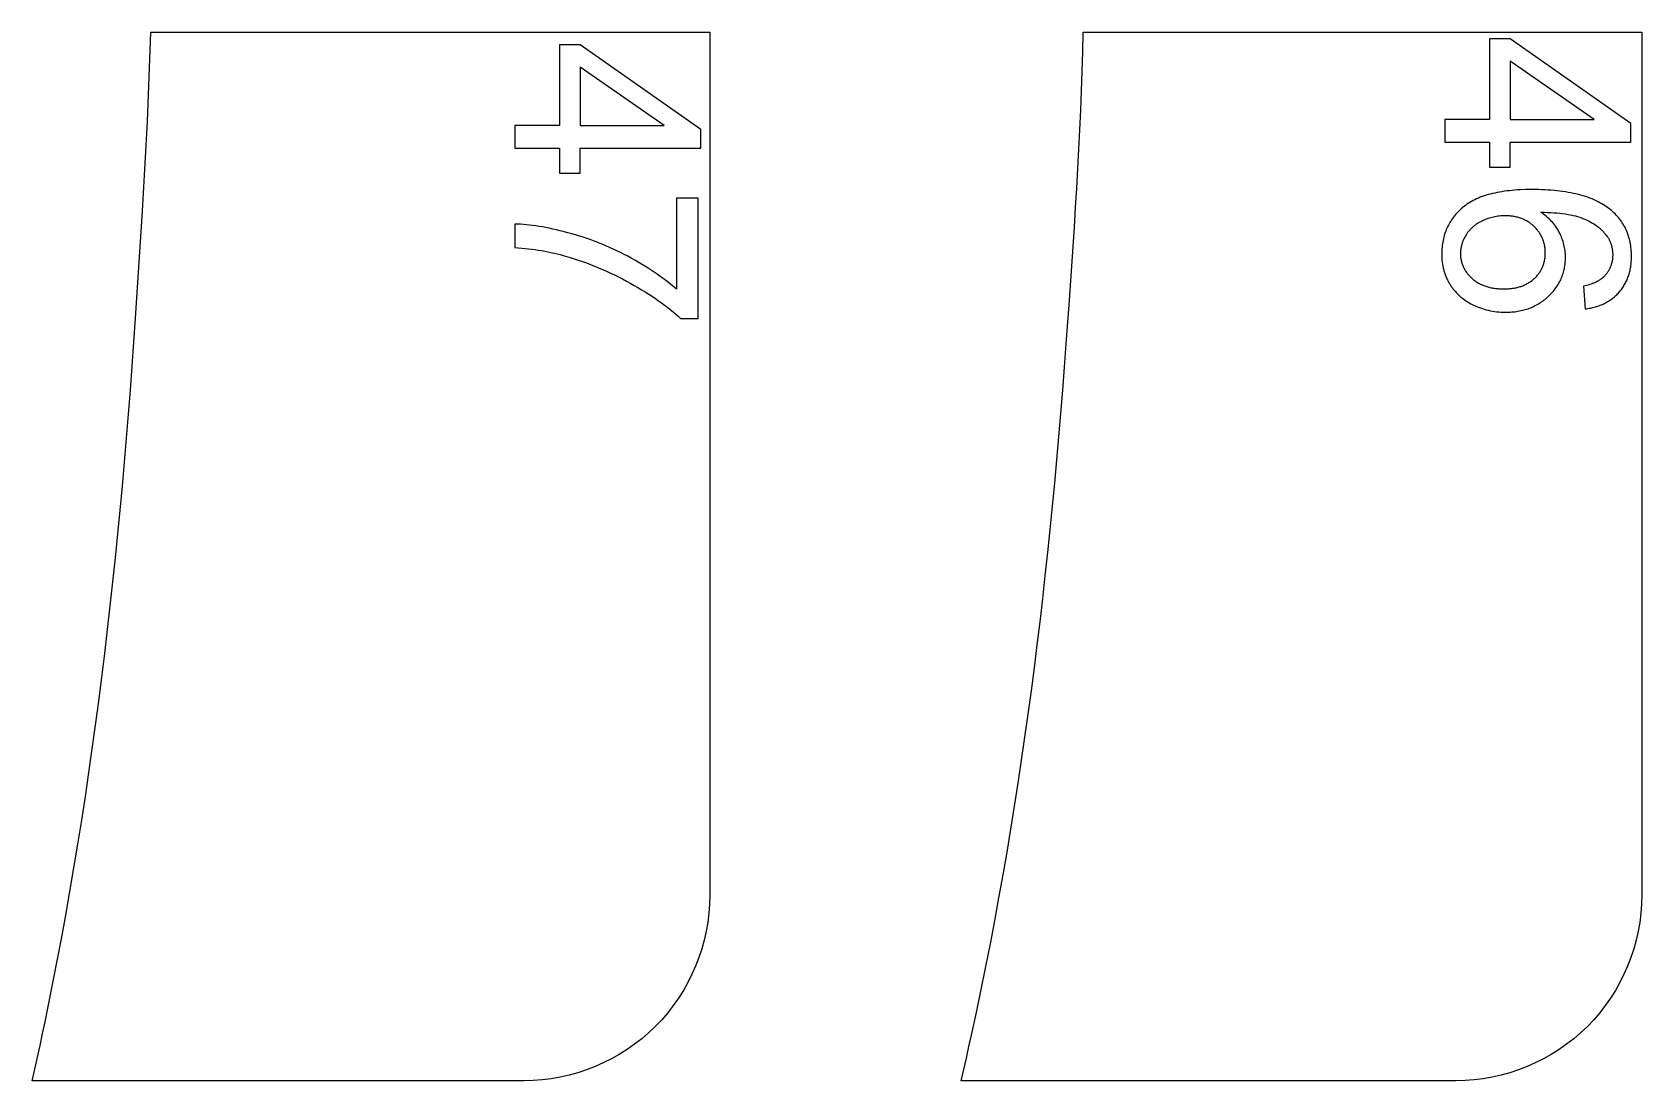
# Model space of a CAD drawing. Extents: x -8894 to -3022, y 6798 to 8329.
# Drawn here: x -6778.5 to -6345.7, y 7238.9 to 7520.9 of the extents above; entities that cross this region are included whole.
import ezdxf

# ---------------------------------------------------------------- set-up
doc = ezdxf.new("R2010")
doc.units = 0
doc.layers.add('LAYER_03', color=7, linetype='CONTINUOUS')
doc.layers.add('STEVILKE', color=7, linetype='CONTINUOUS')

msp = doc.modelspace()

# ---------------------------------------------------------------- linework, layer by layer
at = {"layer": 'LAYER_03'}
for points in [[(-6646.34, 7238.88), (-6778.54, 7238.88), (-6777.83, 7242.05), (-6777.13, 7245.23), (-6776.44, 7248.4), (-6775.76, 7251.58), (-6775.09, 7254.76), (-6774.43, 7257.94), (-6773.78, 7261.12), (-6773.14, 7264.3), (-6772.51, 7267.48), (-6771.89, 7270.66), (-6770.69, 7277.03), (-6769.52, 7283.41), (-6768.39, 7289.79), (-6767.3, 7296.17), (-6766.25, 7302.56), (-6765.23, 7308.95), (-6764.25, 7315.35), (-6763.3, 7321.75), (-6762.38, 7328.15), (-6761.5, 7334.56), (-6760.65, 7340.97), (-6759.83, 7347.38), (-6759.04, 7353.8), (-6758.27, 7360.22), (-6757.54, 7366.64), (-6756.84, 7373.07), (-6756.16, 7379.5), (-6755.51, 7385.94), (-6754.89, 7392.37), (-6754.29, 7398.81), (-6753.71, 7405.25), (-6753.17, 7411.7), (-6752.64, 7418.14), (-6752.13, 7424.59), (-6751.65, 7431.04), (-6751.19, 7437.5), (-6750.75, 7443.96), (-6750.12, 7453.56), (-6749.49, 7463.17), (-6748.89, 7472.79), (-6748.6, 7477.59), (-6748.32, 7482.4), (-6748.06, 7487.21), (-6747.81, 7492.01), (-6747.57, 7496.82), (-6747.35, 7501.63), (-6747.14, 7506.44), (-6746.96, 7511.25), (-6746.79, 7516.07), (-6746.65, 7520.88), (-6596.34, 7520.88), (-6596.34, 7288.88, -0.414214)], [(-6395.73, 7238.88), (-6528.76, 7238.88), (-6528.05, 7241.94), (-6527.35, 7245.01), (-6526.66, 7248.08), (-6525.98, 7251.15), (-6524.65, 7257.29), (-6523.36, 7263.43), (-6522.11, 7269.58), (-6520.9, 7275.74), (-6519.72, 7281.9), (-6518.58, 7288.06), (-6517.48, 7294.23), (-6516.42, 7300.4), (-6515.38, 7306.57), (-6514.38, 7312.75), (-6513.42, 7318.94), (-6512.49, 7325.12), (-6511.59, 7331.31), (-6510.72, 7337.51), (-6509.88, 7343.71), (-6509.07, 7349.91), (-6508.29, 7356.11), (-6507.54, 7362.32), (-6506.81, 7368.53), (-6506.12, 7374.75), (-6505.45, 7380.96), (-6504.8, 7387.18), (-6504.18, 7393.41), (-6503.59, 7399.63), (-6503.02, 7405.86), (-6502.47, 7412.09), (-6501.95, 7418.33), (-6501.44, 7424.57), (-6500.96, 7430.8), (-6500.5, 7437.05), (-6499.74, 7447.52), (-6499.01, 7457.99), (-6498.65, 7463.22), (-6498.31, 7468.46), (-6497.98, 7473.7), (-6497.66, 7478.94), (-6497.36, 7484.18), (-6497.08, 7489.42), (-6496.82, 7494.66), (-6496.58, 7499.9), (-6496.37, 7505.14), (-6496.19, 7510.39), (-6496.03, 7515.63), (-6495.9, 7520.88), (-6345.73, 7520.88), (-6345.73, 7288.88, -0.414214)]]:
    msp.add_lwpolyline(points, format="xyb", close=True, dxfattribs=at)
at = {"layer": 'STEVILKE'}
for p, q in [((-6387.83, 7470.48), (-6388.2, 7470.32)), ((-6387.46, 7470.62), (-6387.83, 7470.48)), ((-6387.09, 7470.75), (-6387.46, 7470.62)), ((-6386.72, 7470.87), (-6387.09, 7470.75)), ((-6386.35, 7470.98), (-6386.72, 7470.87)), ((-6385.97, 7471.08), (-6386.35, 7470.98)), ((-6385.59, 7471.17), (-6385.97, 7471.08)), ((-6385.21, 7471.25), (-6385.59, 7471.17)), ((-6384.83, 7471.32), (-6385.21, 7471.25)), ((-6384.45, 7471.37), (-6384.83, 7471.32)), ((-6384.06, 7471.42), (-6384.45, 7471.37)), ((-6383.67, 7471.46), (-6384.06, 7471.42)), ((-6383.28, 7471.48), (-6383.67, 7471.46)), ((-6382.89, 7471.5), (-6383.28, 7471.48)), ((-6382.49, 7471.51), (-6382.89, 7471.5)), ((-6382.19, 7471.5), (-6382.49, 7471.51)), ((-6381.9, 7471.49), (-6382.19, 7471.5)), ((-6381.6, 7471.48), (-6381.9, 7471.49)), ((-6381.31, 7471.46), (-6381.6, 7471.48)), ((-6381.03, 7471.44), (-6381.31, 7471.46)), ((-6380.74, 7471.4), (-6381.03, 7471.44)), ((-6380.46, 7471.37), (-6380.74, 7471.4)), ((-6380.19, 7471.32), (-6380.46, 7471.37)), ((-6379.92, 7471.28), (-6380.19, 7471.32)), ((-6379.65, 7471.22), (-6379.92, 7471.28)), ((-6379.39, 7471.16), (-6379.65, 7471.22)), ((-6379.12, 7471.1), (-6379.39, 7471.16)), ((-6378.87, 7471.03), (-6379.12, 7471.1)), ((-6378.61, 7470.95), (-6378.87, 7471.03)), ((-6378.36, 7470.87), (-6378.61, 7470.95)), ((-6378.12, 7470.78), (-6378.36, 7470.87)), ((-6377.87, 7470.69), (-6378.12, 7470.78)), ((-6377.64, 7470.59), (-6377.87, 7470.69)), ((-6377.4, 7470.48), (-6377.64, 7470.59)), ((-6377.17, 7470.37), (-6377.4, 7470.48)), ((-6376.94, 7470.26), (-6377.17, 7470.37)), ((-6393.16, 7466.09), (-6393.33, 7465.78)), ((-6392.97, 7466.39), (-6393.16, 7466.09)), ((-6392.88, 7466.54), (-6392.97, 7466.39)), ((-6392.78, 7466.69), (-6392.88, 7466.54)), ((-6392.68, 7466.84), (-6392.78, 7466.69)), ((-6392.57, 7466.98), (-6392.68, 7466.84)), ((-6392.47, 7467.12), (-6392.57, 7466.98)), ((-6392.36, 7467.26), (-6392.47, 7467.12)), ((-6392.24, 7467.4), (-6392.36, 7467.26)), ((-6392.13, 7467.54), (-6392.24, 7467.4)), ((-6392.01, 7467.67), (-6392.13, 7467.54)), ((-6391.89, 7467.8), (-6392.01, 7467.67)), ((-6391.77, 7467.93), (-6391.89, 7467.8)), ((-6391.64, 7468.06), (-6391.77, 7467.93)), ((-6391.51, 7468.18), (-6391.64, 7468.06)), ((-6391.38, 7468.31), (-6391.51, 7468.18)), ((-6391.25, 7468.43), (-6391.38, 7468.31)), ((-6391.11, 7468.54), (-6391.25, 7468.43)), ((-6390.97, 7468.66), (-6391.11, 7468.54)), ((-6390.83, 7468.78), (-6390.97, 7468.66)), ((-6390.69, 7468.89), (-6390.83, 7468.78)), ((-6390.54, 7469), (-6390.69, 7468.89)), ((-6390.39, 7469.11), (-6390.54, 7469)), ((-6390.24, 7469.21), (-6390.39, 7469.11)), ((-6389.92, 7469.42), (-6390.24, 7469.21)), ((-6389.6, 7469.62), (-6389.92, 7469.42)), ((-6389.26, 7469.81), (-6389.6, 7469.62)), ((-6388.92, 7469.99), (-6389.26, 7469.81)), ((-6388.56, 7470.16), (-6388.92, 7469.99)), ((-6388.2, 7470.32), (-6388.56, 7470.16)), ((-6376.72, 7470.14), (-6376.94, 7470.26)), ((-6376.5, 7470.01), (-6376.72, 7470.14)), ((-6376.28, 7469.88), (-6376.5, 7470.01)), ((-6376.06, 7469.74), (-6376.28, 7469.88)), ((-6375.85, 7469.59), (-6376.06, 7469.74)), ((-6375.65, 7469.44), (-6375.85, 7469.59)), ((-6375.45, 7469.29), (-6375.65, 7469.44)), ((-6375.25, 7469.13), (-6375.45, 7469.29)), ((-6375.05, 7468.96), (-6375.25, 7469.13)), ((-6374.86, 7468.79), (-6375.05, 7468.96)), ((-6374.67, 7468.61), (-6374.86, 7468.79)), ((-6374.49, 7468.43), (-6374.67, 7468.61)), ((-6374.31, 7468.24), (-6374.49, 7468.43)), ((-6374.14, 7468.05), (-6374.31, 7468.24)), ((-6373.97, 7467.86), (-6374.14, 7468.05)), ((-6373.81, 7467.67), (-6373.97, 7467.86)), ((-6373.66, 7467.48), (-6373.81, 7467.67)), ((-6373.51, 7467.28), (-6373.66, 7467.48)), ((-6373.37, 7467.08), (-6373.51, 7467.28)), ((-6373.23, 7466.88), (-6373.37, 7467.08)), ((-6373.1, 7466.67), (-6373.23, 7466.88)), ((-6372.97, 7466.47), (-6373.1, 7466.67)), ((-6372.85, 7466.26), (-6372.97, 7466.47)), ((-6372.74, 7466.05), (-6372.85, 7466.26)), ((-6372.63, 7465.83), (-6372.74, 7466.05)), ((-6394.47, 7461.98), (-6394.48, 7461.81)), ((-6394.48, 7461.81), (-6394.48, 7461.65)), ((-6394.45, 7462.14), (-6394.47, 7461.98)), ((-6394.44, 7462.3), (-6394.45, 7462.14)), ((-6394.42, 7462.47), (-6394.44, 7462.3)), ((-6394.4, 7462.63), (-6394.42, 7462.47)), ((-6394.37, 7462.79), (-6394.4, 7462.63)), ((-6394.34, 7462.95), (-6394.37, 7462.79)), ((-6394.31, 7463.11), (-6394.34, 7462.95)), ((-6394.28, 7463.28), (-6394.31, 7463.11)), ((-6394.24, 7463.44), (-6394.28, 7463.28)), ((-6394.2, 7463.6), (-6394.24, 7463.44)), ((-6394.16, 7463.75), (-6394.2, 7463.6)), ((-6394.11, 7463.91), (-6394.16, 7463.75)), ((-6394.06, 7464.07), (-6394.11, 7463.91)), ((-6394.01, 7464.23), (-6394.06, 7464.07)), ((-6393.96, 7464.39), (-6394.01, 7464.23)), ((-6393.9, 7464.54), (-6393.96, 7464.39)), ((-6393.77, 7464.86), (-6393.9, 7464.54)), ((-6393.64, 7465.17), (-6393.77, 7464.86)), ((-6393.49, 7465.48), (-6393.64, 7465.17)), ((-6393.33, 7465.78), (-6393.49, 7465.48)), ((-6372.53, 7465.62), (-6372.63, 7465.83)), ((-6372.43, 7465.4), (-6372.53, 7465.62)), ((-6372.34, 7465.17), (-6372.43, 7465.4)), ((-6372.26, 7464.95), (-6372.34, 7465.17)), ((-6372.18, 7464.72), (-6372.26, 7464.95)), ((-6372.11, 7464.49), (-6372.18, 7464.72)), ((-6372.04, 7464.26), (-6372.11, 7464.49)), ((-6371.98, 7464.03), (-6372.04, 7464.26)), ((-6371.92, 7463.79), (-6371.98, 7464.03)), ((-6371.87, 7463.55), (-6371.92, 7463.79)), ((-6371.83, 7463.31), (-6371.87, 7463.55)), ((-6371.79, 7463.07), (-6371.83, 7463.31)), ((-6371.76, 7462.82), (-6371.79, 7463.07)), ((-6371.74, 7462.57), (-6371.76, 7462.82)), ((-6371.71, 7462.32), (-6371.74, 7462.57)), ((-6371.7, 7462.07), (-6371.71, 7462.32)), ((-6371.69, 7461.81), (-6371.7, 7462.07)), ((-6371.69, 7461.55), (-6371.69, 7461.81)), ((-6394.48, 7461.65), (-6394.49, 7461.48)), ((-6394.49, 7461.48), (-6394.49, 7461.31)), ((-6394.49, 7461.31), (-6394.49, 7461.07)), ((-6394.49, 7461.07), (-6394.48, 7460.83)), ((-6394.48, 7460.83), (-6394.46, 7460.6)), ((-6394.46, 7460.6), (-6394.44, 7460.36)), ((-6394.44, 7460.36), (-6394.41, 7460.13)), ((-6394.41, 7460.13), (-6394.38, 7459.9)), ((-6394.38, 7459.9), (-6394.34, 7459.67)), ((-6394.34, 7459.67), (-6394.29, 7459.44)), ((-6394.29, 7459.44), (-6394.24, 7459.22)), ((-6394.24, 7459.22), (-6394.18, 7458.99)), ((-6394.18, 7458.99), (-6394.12, 7458.77)), ((-6394.12, 7458.77), (-6394.05, 7458.55)), ((-6394.05, 7458.55), (-6393.97, 7458.34)), ((-6393.97, 7458.34), (-6393.89, 7458.12)), ((-6393.89, 7458.12), (-6393.8, 7457.91)), ((-6393.8, 7457.91), (-6393.71, 7457.7)), ((-6393.71, 7457.7), (-6393.61, 7457.49)), ((-6393.61, 7457.49), (-6393.5, 7457.29)), ((-6372.63, 7457.29), (-6372.53, 7457.5)), ((-6372.53, 7457.5), (-6372.43, 7457.72)), ((-6372.43, 7457.72), (-6372.34, 7457.94)), ((-6372.34, 7457.94), (-6372.26, 7458.16)), ((-6372.26, 7458.16), (-6372.18, 7458.38)), ((-6372.18, 7458.38), (-6372.11, 7458.61)), ((-6372.11, 7458.61), (-6372.04, 7458.84)), ((-6372.04, 7458.84), (-6371.98, 7459.07)), ((-6371.98, 7459.07), (-6371.92, 7459.31)), ((-6371.92, 7459.31), (-6371.87, 7459.55)), ((-6371.87, 7459.55), (-6371.83, 7459.79)), ((-6371.83, 7459.79), (-6371.79, 7460.03)), ((-6371.79, 7460.03), (-6371.76, 7460.28)), ((-6371.76, 7460.28), (-6371.74, 7460.53)), ((-6371.74, 7460.53), (-6371.71, 7460.78)), ((-6371.71, 7460.78), (-6371.7, 7461.04)), ((-6371.7, 7461.04), (-6371.69, 7461.29)), ((-6371.69, 7461.29), (-6371.69, 7461.55)), ((-6393.5, 7457.29), (-6393.38, 7457.09)), ((-6393.38, 7457.09), (-6393.27, 7456.88)), ((-6393.27, 7456.88), (-6393.14, 7456.69)), ((-6393.14, 7456.69), (-6393.01, 7456.49)), ((-6393.01, 7456.49), (-6392.87, 7456.29)), ((-6392.87, 7456.29), (-6392.73, 7456.1)), ((-6392.73, 7456.1), (-6392.58, 7455.91)), ((-6392.58, 7455.91), (-6392.42, 7455.72)), ((-6392.42, 7455.72), (-6392.26, 7455.53)), ((-6392.26, 7455.53), (-6392.09, 7455.35)), ((-6392.09, 7455.35), (-6391.91, 7455.17)), ((-6391.91, 7455.17), (-6391.73, 7454.99)), ((-6391.73, 7454.99), (-6391.55, 7454.81)), ((-6391.55, 7454.81), (-6391.35, 7454.63)), ((-6391.35, 7454.63), (-6391.16, 7454.46)), ((-6391.16, 7454.46), (-6390.95, 7454.3)), ((-6390.95, 7454.3), (-6390.75, 7454.14)), ((-6390.75, 7454.14), (-6390.54, 7453.98)), ((-6390.54, 7453.98), (-6390.32, 7453.83)), ((-6390.32, 7453.83), (-6390.1, 7453.68)), ((-6390.1, 7453.68), (-6389.88, 7453.55)), ((-6389.88, 7453.55), (-6389.65, 7453.41)), ((-6389.65, 7453.41), (-6389.41, 7453.28)), ((-6389.41, 7453.28), (-6389.18, 7453.16)), ((-6389.18, 7453.16), (-6388.93, 7453.04)), ((-6388.93, 7453.04), (-6388.69, 7452.93)), ((-6377.22, 7452.92), (-6376.98, 7453.03)), ((-6376.98, 7453.03), (-6376.75, 7453.14)), ((-6376.75, 7453.14), (-6376.52, 7453.27)), ((-6376.52, 7453.27), (-6376.3, 7453.39)), ((-6376.3, 7453.39), (-6376.08, 7453.52)), ((-6376.08, 7453.52), (-6375.87, 7453.66)), ((-6375.87, 7453.66), (-6375.66, 7453.81)), ((-6375.66, 7453.81), (-6375.45, 7453.95)), ((-6375.45, 7453.95), (-6375.25, 7454.11)), ((-6375.25, 7454.11), (-6375.05, 7454.27)), ((-6375.05, 7454.27), (-6374.86, 7454.43)), ((-6374.86, 7454.43), (-6374.67, 7454.6)), ((-6374.67, 7454.6), (-6374.49, 7454.77)), ((-6374.49, 7454.77), (-6374.31, 7454.95)), ((-6374.31, 7454.95), (-6374.14, 7455.13)), ((-6374.14, 7455.13), (-6373.97, 7455.31)), ((-6373.97, 7455.31), (-6373.81, 7455.5)), ((-6373.81, 7455.5), (-6373.66, 7455.69)), ((-6373.66, 7455.69), (-6373.51, 7455.88)), ((-6373.51, 7455.88), (-6373.37, 7456.07)), ((-6373.37, 7456.07), (-6373.23, 7456.27)), ((-6373.23, 7456.27), (-6373.1, 7456.47)), ((-6373.1, 7456.47), (-6372.97, 7456.67)), ((-6372.97, 7456.67), (-6372.85, 7456.87)), ((-6372.85, 7456.87), (-6372.74, 7457.08)), ((-6372.74, 7457.08), (-6372.63, 7457.29)), ((-6388.69, 7452.93), (-6388.44, 7452.83)), ((-6388.44, 7452.83), (-6388.18, 7452.72)), ((-6388.18, 7452.72), (-6387.92, 7452.63)), ((-6387.92, 7452.63), (-6387.66, 7452.54)), ((-6387.66, 7452.54), (-6387.39, 7452.45)), ((-6387.39, 7452.45), (-6387.12, 7452.37)), ((-6387.12, 7452.37), (-6386.84, 7452.3)), ((-6386.84, 7452.3), (-6386.56, 7452.23)), ((-6386.56, 7452.23), (-6386.27, 7452.17)), ((-6386.27, 7452.17), (-6385.98, 7452.11)), ((-6385.98, 7452.11), (-6385.68, 7452.06)), ((-6385.68, 7452.06), (-6385.39, 7452.01)), ((-6385.39, 7452.01), (-6385.08, 7451.97)), ((-6385.08, 7451.97), (-6384.77, 7451.94)), ((-6384.77, 7451.94), (-6384.46, 7451.91)), ((-6384.46, 7451.91), (-6384.14, 7451.88)), ((-6384.14, 7451.88), (-6383.82, 7451.86)), ((-6383.82, 7451.86), (-6383.5, 7451.85)), ((-6383.5, 7451.85), (-6382.83, 7451.84)), ((-6382.83, 7451.84), (-6382.19, 7451.85)), ((-6382.19, 7451.85), (-6381.88, 7451.86)), ((-6381.88, 7451.86), (-6381.57, 7451.88)), ((-6381.57, 7451.88), (-6381.27, 7451.91)), ((-6381.27, 7451.91), (-6380.97, 7451.94)), ((-6380.97, 7451.94), (-6380.67, 7451.97)), ((-6380.67, 7451.97), (-6380.38, 7452.01)), ((-6380.38, 7452.01), (-6380.09, 7452.06)), ((-6380.09, 7452.06), (-6379.81, 7452.11)), ((-6379.81, 7452.11), (-6379.53, 7452.17)), ((-6379.53, 7452.17), (-6379.26, 7452.23)), ((-6379.26, 7452.23), (-6378.99, 7452.3)), ((-6378.99, 7452.3), (-6378.72, 7452.37)), ((-6378.72, 7452.37), (-6378.46, 7452.45)), ((-6378.46, 7452.45), (-6378.2, 7452.53)), ((-6378.2, 7452.53), (-6377.95, 7452.62)), ((-6377.95, 7452.62), (-6377.7, 7452.71)), ((-6377.7, 7452.71), (-6377.46, 7452.81)), ((-6377.46, 7452.81), (-6377.22, 7452.92))]:
    msp.add_line(p, q, dxfattribs=at)
for points in [[(-6398.68, 7497.44), (-6398.68, 7491.31), (-6386.72, 7491.31), (-6386.72, 7484.56), (-6381.1, 7484.56), (-6381.1, 7491.31), (-6348.72, 7491.31), (-6348.72, 7496.32), (-6381.1, 7519.12), (-6386.72, 7519.12), (-6386.72, 7497.44)], [(-6648.75, 7495.83), (-6648.75, 7489.7), (-6636.79, 7489.7), (-6636.79, 7482.95), (-6631.17, 7482.95), (-6631.17, 7489.7), (-6598.79, 7489.7), (-6598.79, 7494.71), (-6631.17, 7517.51), (-6636.79, 7517.51), (-6636.79, 7495.83)], [(-6631.17, 7495.83), (-6608.64, 7495.83), (-6631.17, 7511.48)], [(-6381.1, 7497.44), (-6358.57, 7497.44), (-6381.1, 7513.09)], [(-6604.21, 7443.92), (-6599.44, 7443.92), (-6599.44, 7476.27), (-6605.33, 7476.27), (-6605.33, 7451.8), (-6606.01, 7452.38), (-6606.7, 7452.95), (-6607.41, 7453.53), (-6608.14, 7454.1), (-6608.89, 7454.66), (-6609.66, 7455.22), (-6610.45, 7455.78), (-6611.26, 7456.33), (-6612.09, 7456.88), (-6612.93, 7457.43), (-6613.8, 7457.97), (-6614.68, 7458.5), (-6615.58, 7459.03), (-6616.5, 7459.56), (-6617.44, 7460.09), (-6618.4, 7460.61), (-6619.38, 7461.12), (-6620.35, 7461.61), (-6621.33, 7462.09), (-6622.32, 7462.56), (-6623.31, 7463.01), (-6624.3, 7463.44), (-6625.3, 7463.86), (-6626.31, 7464.27), (-6627.32, 7464.66), (-6628.33, 7465.03), (-6629.35, 7465.39), (-6630.37, 7465.73), (-6631.4, 7466.06), (-6632.43, 7466.38), (-6633.47, 7466.68), (-6634.51, 7466.96), (-6635.54, 7467.23), (-6636.56, 7467.48), (-6637.55, 7467.72), (-6638.53, 7467.94), (-6639.49, 7468.14), (-6640.43, 7468.33), (-6641.34, 7468.5), (-6642.24, 7468.65), (-6643.13, 7468.79), (-6643.99, 7468.91), (-6644.83, 7469.01), (-6645.65, 7469.1), (-6646.46, 7469.17), (-6647.24, 7469.22), (-6648.01, 7469.26), (-6648.75, 7469.28), (-6648.75, 7462.98), (-6647.83, 7462.91), (-6646.91, 7462.83), (-6646, 7462.74), (-6645.1, 7462.64), (-6644.21, 7462.53), (-6643.32, 7462.4), (-6642.45, 7462.27), (-6641.59, 7462.13), (-6640.74, 7461.98), (-6639.89, 7461.82), (-6639.06, 7461.64), (-6638.23, 7461.46), (-6637.41, 7461.27), (-6636.61, 7461.06), (-6635.81, 7460.85), (-6633.91, 7460.3), (-6632.8, 7459.95), (-6631.7, 7459.59), (-6630.6, 7459.21), (-6629.51, 7458.82), (-6628.41, 7458.41), (-6627.33, 7457.98), (-6626.24, 7457.53), (-6625.16, 7457.07), (-6624.09, 7456.6), (-6623.01, 7456.1), (-6621.94, 7455.59), (-6620.88, 7455.06), (-6619.82, 7454.52), (-6618.76, 7453.96), (-6617.71, 7453.38), (-6616.67, 7452.79), (-6615.65, 7452.21), (-6614.67, 7451.62), (-6613.7, 7451.03), (-6612.77, 7450.44), (-6611.86, 7449.85), (-6610.98, 7449.26), (-6610.12, 7448.67), (-6609.29, 7448.08), (-6608.49, 7447.49), (-6607.71, 7446.9), (-6606.96, 7446.3), (-6606.23, 7445.71), (-6605.53, 7445.11), (-6604.86, 7444.52)], [(-6360.95, 7446.45), (-6360.59, 7446.5), (-6360.23, 7446.56), (-6359.88, 7446.62), (-6359.53, 7446.69), (-6359.19, 7446.76), (-6358.86, 7446.84), (-6358.52, 7446.93), (-6358.2, 7447.02), (-6357.87, 7447.12), (-6357.56, 7447.22), (-6357.24, 7447.33), (-6356.94, 7447.44), (-6356.63, 7447.56), (-6356.34, 7447.69), (-6356.04, 7447.82), (-6355.75, 7447.96), (-6355.47, 7448.1), (-6355.19, 7448.25), (-6354.92, 7448.41), (-6354.65, 7448.57), (-6354.39, 7448.74), (-6354.13, 7448.91), (-6353.88, 7449.09), (-6353.63, 7449.28), (-6353.39, 7449.47), (-6353.15, 7449.66), (-6352.91, 7449.87), (-6352.68, 7450.08), (-6352.46, 7450.29), (-6352.24, 7450.51), (-6352.03, 7450.74), (-6351.82, 7450.97), (-6351.61, 7451.21), (-6351.42, 7451.45), (-6351.23, 7451.7), (-6351.04, 7451.95), (-6350.87, 7452.2), (-6350.69, 7452.46), (-6350.53, 7452.72), (-6350.37, 7452.99), (-6350.22, 7453.26), (-6350.07, 7453.53), (-6349.94, 7453.81), (-6349.8, 7454.09), (-6349.68, 7454.38), (-6349.56, 7454.67), (-6349.45, 7454.97), (-6349.34, 7455.27), (-6349.24, 7455.57), (-6349.14, 7455.88), (-6349.06, 7456.19), (-6348.98, 7456.51), (-6348.9, 7456.83), (-6348.83, 7457.16), (-6348.77, 7457.49), (-6348.72, 7457.82), (-6348.67, 7458.16), (-6348.63, 7458.5), (-6348.59, 7458.84), (-6348.56, 7459.19), (-6348.54, 7459.55), (-6348.52, 7459.9), (-6348.52, 7460.27), (-6348.51, 7460.63), (-6348.52, 7461.12), (-6348.53, 7461.61), (-6348.56, 7462.09), (-6348.6, 7462.56), (-6348.65, 7463.03), (-6348.71, 7463.48), (-6348.79, 7463.94), (-6348.87, 7464.38), (-6348.96, 7464.83), (-6349.07, 7465.26), (-6349.19, 7465.69), (-6349.32, 7466.11), (-6349.46, 7466.52), (-6349.61, 7466.93), (-6349.77, 7467.33), (-6349.94, 7467.73), (-6350.13, 7468.12), (-6350.32, 7468.5), (-6350.53, 7468.88), (-6350.75, 7469.25), (-6350.98, 7469.62), (-6351.22, 7469.98), (-6351.47, 7470.33), (-6351.73, 7470.67), (-6352.01, 7471.01), (-6352.29, 7471.35), (-6352.59, 7471.67), (-6352.9, 7471.99), (-6353.21, 7472.31), (-6353.54, 7472.61), (-6353.89, 7472.92), (-6354.24, 7473.21), (-6354.66, 7473.54), (-6355.09, 7473.86), (-6355.54, 7474.17), (-6356.01, 7474.46), (-6356.49, 7474.75), (-6356.98, 7475.03), (-6357.49, 7475.3), (-6358.02, 7475.55), (-6358.56, 7475.8), (-6359.12, 7476.03), (-6359.69, 7476.26), (-6360.28, 7476.47), (-6360.89, 7476.67), (-6361.51, 7476.87), (-6362.14, 7477.05), (-6362.79, 7477.22), (-6363.46, 7477.39), (-6364.14, 7477.54), (-6364.84, 7477.68), (-6365.55, 7477.81), (-6366.28, 7477.93), (-6367.02, 7478.04), (-6367.78, 7478.14), (-6368.55, 7478.23), (-6369.34, 7478.31), (-6370.15, 7478.37), (-6370.97, 7478.43), (-6371.8, 7478.48), (-6372.65, 7478.51), (-6373.52, 7478.54), (-6374.4, 7478.56), (-6375.3, 7478.56), (-6376.89, 7478.54), (-6378.43, 7478.49), (-6379.17, 7478.44), (-6379.9, 7478.39), (-6380.62, 7478.33), (-6381.32, 7478.26), (-6382.01, 7478.18), (-6382.68, 7478.09), (-6383.34, 7477.99), (-6383.99, 7477.88), (-6384.62, 7477.76), (-6385.23, 7477.63), (-6385.84, 7477.5), (-6386.43, 7477.35), (-6387, 7477.2), (-6387.56, 7477.03), (-6388.1, 7476.85), (-6388.64, 7476.67), (-6389.15, 7476.48), (-6389.65, 7476.27), (-6390.14, 7476.06), (-6390.62, 7475.84), (-6391.08, 7475.61), (-6391.52, 7475.37), (-6391.95, 7475.12), (-6392.37, 7474.86), (-6392.77, 7474.59), (-6393.16, 7474.31), (-6393.53, 7474.02), (-6393.72, 7473.87), (-6393.89, 7473.72), (-6394.24, 7473.42), (-6394.58, 7473.11), (-6394.9, 7472.79), (-6395.22, 7472.47), (-6395.52, 7472.14), (-6395.81, 7471.81), (-6396.09, 7471.47), (-6396.36, 7471.12), (-6396.62, 7470.78), (-6396.87, 7470.42), (-6397.11, 7470.06), (-6397.33, 7469.69), (-6397.55, 7469.32), (-6397.75, 7468.94), (-6397.94, 7468.56), (-6398.12, 7468.17), (-6398.3, 7467.78), (-6398.45, 7467.38), (-6398.6, 7466.98), (-6398.74, 7466.57), (-6398.87, 7466.15), (-6398.98, 7465.73), (-6399.09, 7465.3), (-6399.18, 7464.87), (-6399.26, 7464.43), (-6399.34, 7463.99), (-6399.4, 7463.54), (-6399.45, 7463.09), (-6399.48, 7462.63), (-6399.51, 7462.16), (-6399.53, 7461.69), (-6399.53, 7461.21), (-6399.53, 7460.65), (-6399.5, 7460.1), (-6399.46, 7459.56), (-6399.4, 7459.02), (-6399.32, 7458.49), (-6399.23, 7457.97), (-6399.12, 7457.46), (-6399, 7456.95), (-6398.93, 7456.7), (-6398.86, 7456.45), (-6398.78, 7456.21), (-6398.7, 7455.96), (-6398.61, 7455.72), (-6398.52, 7455.48), (-6398.43, 7455.24), (-6398.33, 7455), (-6398.22, 7454.77), (-6398.12, 7454.53), (-6398.01, 7454.3), (-6397.89, 7454.07), (-6397.77, 7453.84), (-6397.65, 7453.62), (-6397.52, 7453.39), (-6397.39, 7453.17), (-6397.25, 7452.95), (-6397.11, 7452.73), (-6396.97, 7452.52), (-6396.82, 7452.31), (-6396.67, 7452.1), (-6396.52, 7451.89), (-6396.36, 7451.69), (-6396.2, 7451.49), (-6396.03, 7451.3), (-6395.86, 7451.1), (-6395.69, 7450.91), (-6395.51, 7450.72), (-6395.33, 7450.54), (-6395.15, 7450.36), (-6394.96, 7450.18), (-6394.77, 7450), (-6394.57, 7449.83), (-6394.37, 7449.66), (-6394.17, 7449.49), (-6393.96, 7449.33), (-6393.54, 7449.01), (-6393.1, 7448.71), (-6392.65, 7448.41), (-6392.18, 7448.13), (-6391.7, 7447.86), (-6391.2, 7447.6), (-6390.69, 7447.35), (-6390.18, 7447.12), (-6389.66, 7446.91), (-6389.14, 7446.71), (-6388.61, 7446.53), (-6388.08, 7446.36), (-6387.54, 7446.21), (-6387, 7446.08), (-6386.45, 7445.96), (-6385.89, 7445.85), (-6385.33, 7445.77), (-6384.77, 7445.7), (-6384.2, 7445.64), (-6383.62, 7445.6), (-6383.04, 7445.58), (-6382.46, 7445.57), (-6382.01, 7445.57), (-6381.57, 7445.59), (-6381.14, 7445.61), (-6380.71, 7445.64), (-6380.29, 7445.67), (-6379.87, 7445.72), (-6379.45, 7445.77), (-6379.05, 7445.84), (-6378.64, 7445.91), (-6378.24, 7445.99), (-6377.85, 7446.08), (-6377.46, 7446.17), (-6377.08, 7446.28), (-6376.7, 7446.39), (-6376.33, 7446.52), (-6375.96, 7446.65), (-6375.6, 7446.79), (-6375.24, 7446.93), (-6374.89, 7447.09), (-6374.54, 7447.25), (-6374.2, 7447.43), (-6373.87, 7447.61), (-6373.53, 7447.8), (-6373.21, 7447.99), (-6372.89, 7448.2), (-6372.57, 7448.41), (-6372.26, 7448.64), (-6371.96, 7448.87), (-6371.66, 7449.11), (-6371.36, 7449.36), (-6371.07, 7449.61), (-6370.79, 7449.88), (-6370.51, 7450.15), (-6370.24, 7450.43), (-6369.98, 7450.7), (-6369.73, 7450.99), (-6369.48, 7451.27), (-6369.25, 7451.56), (-6369.03, 7451.85), (-6368.81, 7452.15), (-6368.6, 7452.45), (-6368.4, 7452.75), (-6368.21, 7453.06), (-6368.03, 7453.37), (-6367.86, 7453.68), (-6367.7, 7454), (-6367.54, 7454.32), (-6367.4, 7454.65), (-6367.26, 7454.98), (-6367.13, 7455.31), (-6367.01, 7455.64), (-6366.9, 7455.98), (-6366.8, 7456.32), (-6366.71, 7456.67), (-6366.63, 7457.02), (-6366.55, 7457.37), (-6366.49, 7457.73), (-6366.43, 7458.09), (-6366.38, 7458.45), (-6366.34, 7458.82), (-6366.31, 7459.19), (-6366.29, 7459.57), (-6366.27, 7459.94), (-6366.27, 7460.33), (-6366.28, 7460.76), (-6366.29, 7461.2), (-6366.33, 7461.63), (-6366.37, 7462.06), (-6366.43, 7462.49), (-6366.5, 7462.92), (-6366.58, 7463.34), (-6366.68, 7463.76), (-6366.79, 7464.18), (-6366.91, 7464.59), (-6367.04, 7465.01), (-6367.19, 7465.42), (-6367.35, 7465.83), (-6367.52, 7466.24), (-6367.71, 7466.64), (-6367.91, 7467.04), (-6368.12, 7467.44), (-6368.34, 7467.83), (-6368.58, 7468.21), (-6368.83, 7468.58), (-6369.1, 7468.95), (-6369.38, 7469.3), (-6369.67, 7469.66), (-6369.98, 7470), (-6370.3, 7470.33), (-6370.63, 7470.66), (-6370.98, 7470.98), (-6371.34, 7471.29), (-6371.71, 7471.59), (-6372.1, 7471.89), (-6372.5, 7472.18), (-6372.92, 7472.46), (-6371.99, 7472.45), (-6371.09, 7472.42), (-6370.22, 7472.38), (-6369.38, 7472.33), (-6368.57, 7472.26), (-6367.78, 7472.18), (-6367.01, 7472.09), (-6366.28, 7471.99), (-6365.57, 7471.88), (-6364.89, 7471.75), (-6364.23, 7471.61), (-6363.6, 7471.46), (-6363, 7471.29), (-6362.43, 7471.11), (-6362.15, 7471.02), (-6361.88, 7470.92), (-6361.62, 7470.82), (-6361.36, 7470.72), (-6360.86, 7470.51), (-6360.38, 7470.29), (-6359.91, 7470.05), (-6359.45, 7469.81), (-6359.02, 7469.56), (-6358.59, 7469.3), (-6358.18, 7469.03), (-6357.79, 7468.75), (-6357.6, 7468.6), (-6357.41, 7468.45), (-6357.23, 7468.31), (-6357.05, 7468.16), (-6356.87, 7468), (-6356.7, 7467.85), (-6356.53, 7467.69), (-6356.37, 7467.53), (-6356.21, 7467.36), (-6356.05, 7467.2), (-6355.9, 7467.03), (-6355.75, 7466.86), (-6355.61, 7466.69), (-6355.46, 7466.51), (-6355.33, 7466.33), (-6355.09, 7466.02), (-6354.99, 7465.88), (-6354.9, 7465.73), (-6354.81, 7465.59), (-6354.72, 7465.45), (-6354.64, 7465.3), (-6354.55, 7465.15), (-6354.48, 7465), (-6354.4, 7464.85), (-6354.33, 7464.7), (-6354.26, 7464.55), (-6354.2, 7464.39), (-6354.13, 7464.24), (-6354.07, 7464.08), (-6354.02, 7463.92), (-6353.97, 7463.76), (-6353.92, 7463.6), (-6353.87, 7463.44), (-6353.83, 7463.27), (-6353.79, 7463.11), (-6353.75, 7462.94), (-6353.72, 7462.77), (-6353.69, 7462.6), (-6353.66, 7462.43), (-6353.63, 7462.26), (-6353.61, 7462.08), (-6353.6, 7461.91), (-6353.58, 7461.73), (-6353.57, 7461.55), (-6353.56, 7461.37), (-6353.56, 7461.19), (-6353.56, 7461.01), (-6353.56, 7460.78), (-6353.57, 7460.56), (-6353.58, 7460.33), (-6353.6, 7460.11), (-6353.62, 7459.9), (-6353.65, 7459.68), (-6353.68, 7459.47), (-6353.72, 7459.26), (-6353.76, 7459.05), (-6353.81, 7458.84), (-6353.87, 7458.64), (-6353.93, 7458.44), (-6353.99, 7458.24), (-6354.06, 7458.04), (-6354.13, 7457.84), (-6354.21, 7457.65), (-6354.3, 7457.46), (-6354.39, 7457.27), (-6354.48, 7457.09), (-6354.58, 7456.9), (-6354.69, 7456.72), (-6354.8, 7456.54), (-6354.91, 7456.36), (-6355.03, 7456.19), (-6355.16, 7456.02), (-6355.29, 7455.85), (-6355.42, 7455.68), (-6355.57, 7455.51), (-6355.71, 7455.35), (-6355.86, 7455.19), (-6356.02, 7455.03), (-6356.18, 7454.87), (-6356.28, 7454.78), (-6356.39, 7454.69), (-6356.5, 7454.6), (-6356.62, 7454.51), (-6356.74, 7454.42), (-6356.86, 7454.33), (-6356.99, 7454.25), (-6357.12, 7454.17), (-6357.26, 7454.08), (-6357.4, 7454), (-6357.54, 7453.92), (-6357.69, 7453.84), (-6357.99, 7453.69), (-6358.31, 7453.54), (-6358.65, 7453.4), (-6359, 7453.26), (-6359.36, 7453.13), (-6359.75, 7453.01), (-6360.14, 7452.89), (-6360.56, 7452.77), (-6360.99, 7452.66), (-6361.43, 7452.56)]]:
    msp.add_lwpolyline(points, close=True, dxfattribs=at)

doc.saveas('drawing.dxf')
